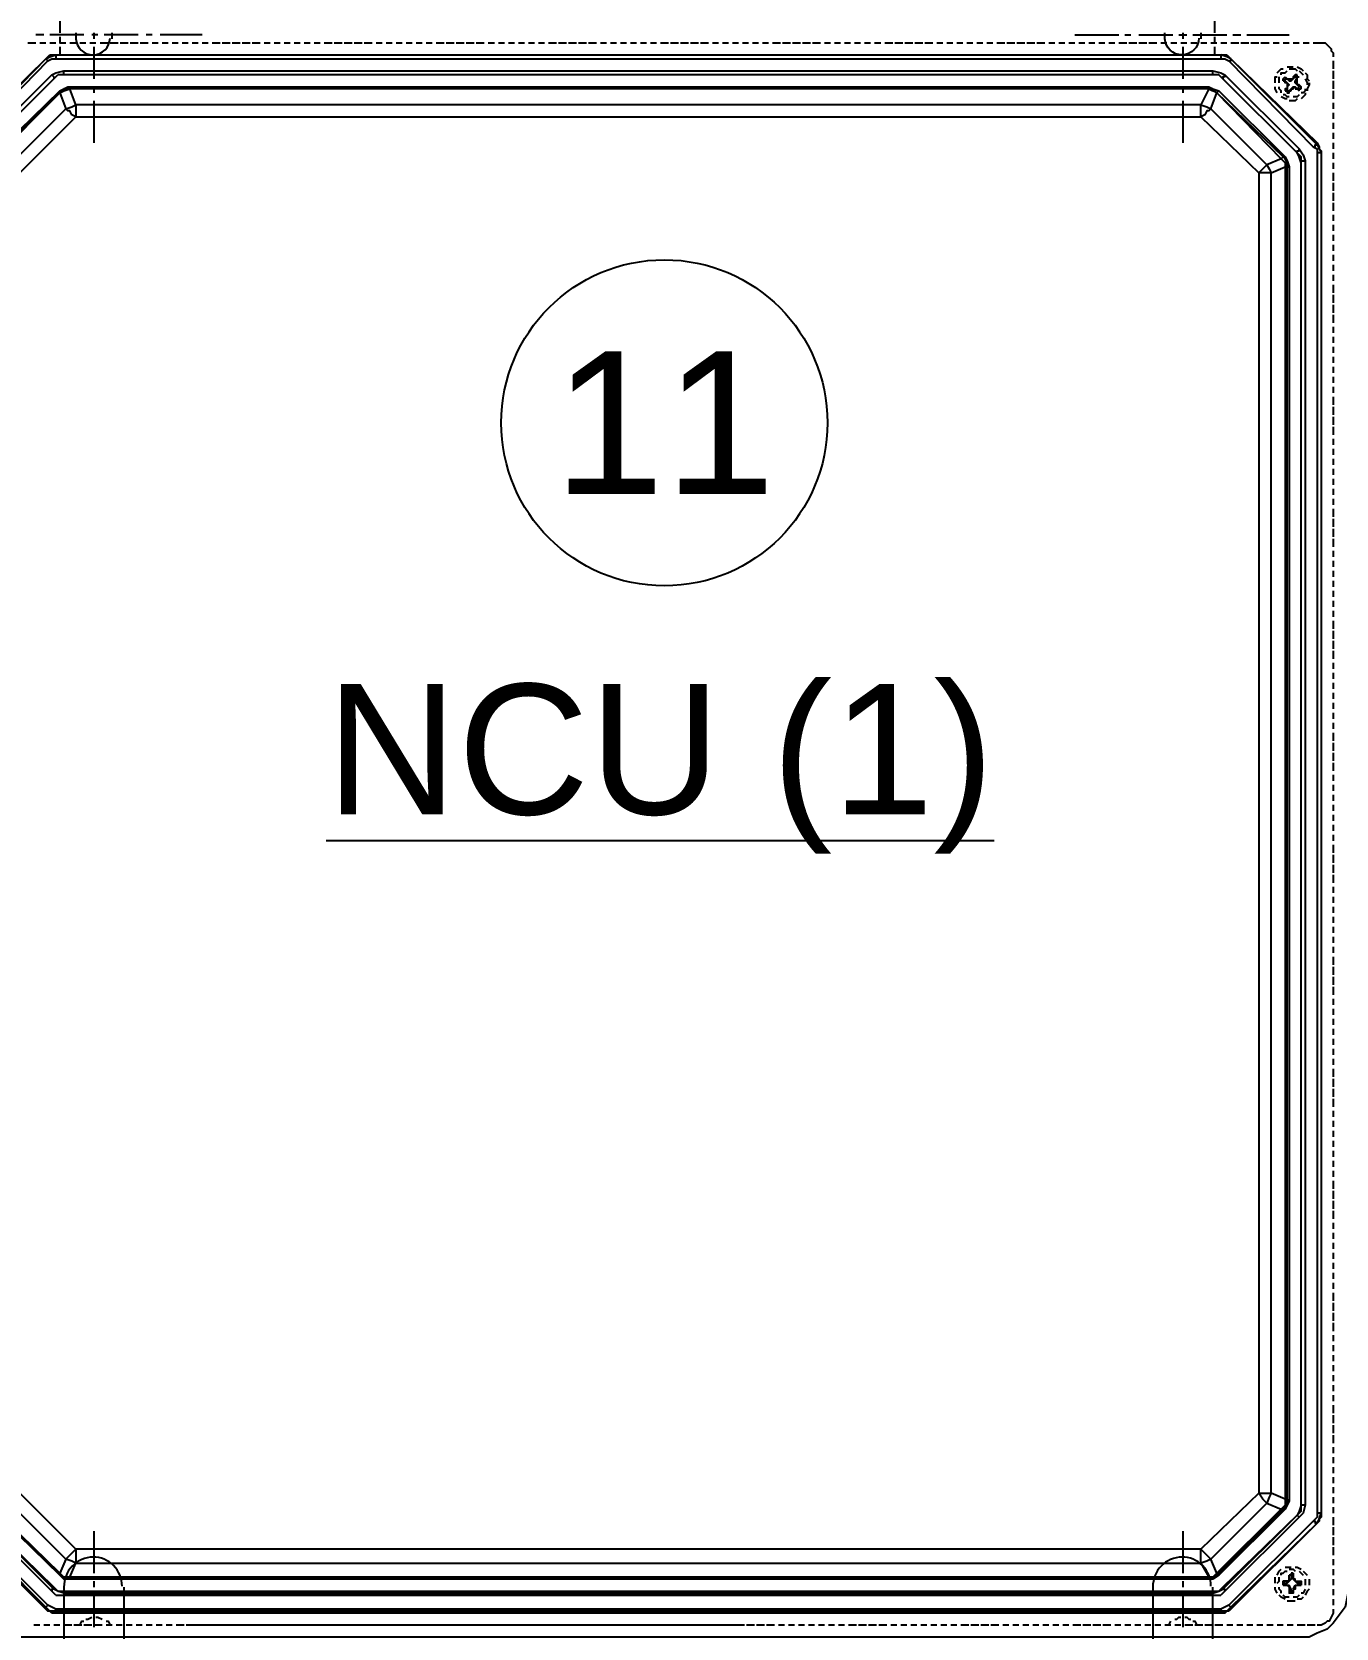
# Model space of a CAD drawing. Header units: feet. Extents: x -159 to 1687, y -48 to 1556.
# Drawn here: x 1317.74 to 1329.73, y 1058.25 to 1072.94 of the extents above; entities that cross this region are included whole.
import ezdxf
from ezdxf.enums import TextEntityAlignment as Align

# ---------------------------------------------------------------- set-up
doc = ezdxf.new("R2010")
doc.units = ezdxf.units.FT
doc.header["$MEASUREMENT"] = 0
for name, color, linetype in [('E-TEXT', 7, 'Continuous'), ('G-ANNO-TEXT', 1, 'Continuous'), ('PDF8_LP_OBJ-Hidden', 7, 'Continuous'), ('PDF8_LP_OBJ-Misc', 7, 'Continuous')]:
    doc.layers.add(name, color=color, linetype=linetype)
doc.styles.add('NEI-A', font='arial.ttf')

# ---------------------------------------------------------------- blocks, each defined once
blk = doc.blocks.new('CIRCTAG')
at = {"color": 0, "linetype": 'ByBlock', "lineweight": -2, "transparency": 16777216}
blk.add_circle((0, 0), 0.125, dxfattribs=at)
at = {"layer": 'E-TEXT', "color": 0, "transparency": 16777216, "style": 'NEI-A'}
blk.add_attdef('TAGNUMBER', text='', height=0.1, dxfattribs=at).set_placement((0, 0), align=Align.MIDDLE_CENTER)

msp = doc.modelspace()

# ---------------------------------------------------------------- linework, layer by layer
at = {"layer": 'PDF8_LP_OBJ-Hidden', "lineweight": 25}
for p, q in [((1329.33504, 1058.74134), (1329.29822, 1058.74134)), ((1329.31663, 1058.75975), (1329.31663, 1058.70452)), ((1329.33504, 1058.75975), (1329.33504, 1058.70452)), ((1329.29822, 1058.68611), (1329.24299, 1058.68611)), ((1329.29822, 1058.6493), (1329.29822, 1058.57566)), ((1324.29086, 1058.28111), (1319.15463, 1058.28111))]:
    msp.add_line(p, q, dxfattribs=at)
for points in [[(1318.28938, 1073.24797), (1318.19734, 1073.24797), (1318.14211, 1073.22956), (1318.10529, 1073.21115), (1318.06847, 1073.17433), (1318.03165, 1073.13751), (1318.01324, 1073.10069), (1317.99483, 1073.04547), (1317.99483, 1072.93501)], [(1328.61707, 1072.93501), (1328.61707, 1073.10069), (1328.58025, 1073.13751), (1328.56184, 1073.17433), (1328.52502, 1073.21115), (1328.4698, 1073.22956), (1328.43298, 1073.24797), (1328.34093, 1073.24797)], [(1317.70028, 1072.84296), (1317.77392, 1072.84296)], [(1317.81074, 1072.84296), (1317.86597, 1072.84296)], [(1317.90279, 1072.84296), (1317.95801, 1072.84296)], [(1317.99483, 1072.89819), (1317.99483, 1072.84296), (1318.05006, 1072.84296)], [(1318.08688, 1072.84296), (1318.14211, 1072.84296)], [(1318.17893, 1072.84296), (1318.23416, 1072.84296)], [(1318.27097, 1072.84296), (1318.3262, 1072.84296)], [(1318.36302, 1072.84296), (1318.43666, 1072.84296)], [(1318.45507, 1072.84296), (1318.52871, 1072.84296)], [(1318.54712, 1072.84296), (1318.62075, 1072.84296)], [(1318.63916, 1072.84296), (1318.7128, 1072.84296)], [(1318.73121, 1072.84296), (1318.80485, 1072.84296)], [(1318.84167, 1072.84296), (1318.8969, 1072.84296)], [(1318.93371, 1072.84296), (1318.98894, 1072.84296)], [(1319.02576, 1072.84296), (1319.08099, 1072.84296)], [(1319.11781, 1072.84296), (1319.17304, 1072.84296)], [(1319.20986, 1072.84296), (1319.26508, 1072.84296)], [(1319.3019, 1072.84296), (1319.35713, 1072.84296)], [(1319.39395, 1072.84296), (1319.46759, 1072.84296)], [(1319.486, 1072.84296), (1319.55963, 1072.84296)], [(1319.57804, 1072.84296), (1319.65168, 1072.84296)], [(1319.67009, 1072.84296), (1319.74373, 1072.84296)], [(1319.76214, 1072.84296), (1319.83578, 1072.84296)], [(1319.87259, 1072.84296), (1319.92782, 1072.84296)], [(1319.96464, 1072.84296), (1320.01987, 1072.84296)], [(1320.05669, 1072.84296), (1320.11192, 1072.84296)], [(1320.14874, 1072.84296), (1320.20396, 1072.84296)], [(1320.24078, 1072.84296), (1320.29601, 1072.84296)], [(1320.33283, 1072.84296), (1320.38806, 1072.84296)], [(1320.42488, 1072.84296), (1320.49852, 1072.84296)], [(1320.51692, 1072.84296), (1320.59056, 1072.84296)], [(1320.60897, 1072.84296), (1320.68261, 1072.84296)], [(1320.70102, 1072.84296), (1320.77466, 1072.84296)], [(1320.79307, 1072.84296), (1320.8667, 1072.84296)], [(1320.90352, 1072.84296), (1320.95875, 1072.84296)], [(1320.99557, 1072.84296), (1321.0508, 1072.84296)], [(1321.08762, 1072.84296), (1321.14285, 1072.84296)], [(1321.17966, 1072.84296), (1321.23489, 1072.84296)], [(1321.27171, 1072.84296), (1321.32694, 1072.84296)], [(1321.36376, 1072.84296), (1321.41899, 1072.84296)], [(1321.45581, 1072.84296), (1321.52944, 1072.84296)], [(1321.54785, 1072.84296), (1321.62149, 1072.84296)], [(1321.6399, 1072.84296), (1321.71354, 1072.84296)], [(1321.73195, 1072.84296), (1321.80558, 1072.84296)], [(1321.82399, 1072.84296), (1321.89763, 1072.84296)], [(1321.93445, 1072.84296), (1321.98968, 1072.84296)], [(1322.0265, 1072.84296), (1322.08173, 1072.84296)], [(1322.11854, 1072.84296), (1322.17377, 1072.84296)], [(1322.21059, 1072.84296), (1322.26582, 1072.84296)], [(1322.30264, 1072.84296), (1322.35787, 1072.84296)], [(1322.39469, 1072.84296), (1322.44991, 1072.84296)], [(1322.48673, 1072.84296), (1322.56037, 1072.84296)], [(1322.57878, 1072.84296), (1322.65242, 1072.84296)], [(1322.67083, 1072.84296), (1322.74447, 1072.84296)], [(1322.76287, 1072.84296), (1322.83651, 1072.84296)], [(1322.85492, 1072.84296), (1322.92856, 1072.84296)], [(1322.96538, 1072.84296), (1323.02061, 1072.84296)], [(1323.05743, 1072.84296), (1323.11265, 1072.84296)], [(1323.14947, 1072.84296), (1323.2047, 1072.84296)], [(1323.24152, 1072.84296), (1323.29675, 1072.84296)], [(1323.33357, 1072.84296), (1323.3888, 1072.84296)], [(1323.42561, 1072.84296), (1323.48084, 1072.84296)], [(1323.51766, 1072.84296), (1323.5913, 1072.84296)], [(1323.60971, 1072.84296), (1323.68335, 1072.84296)], [(1323.70176, 1072.84296), (1323.77539, 1072.84296)], [(1323.7938, 1072.84296), (1323.86744, 1072.84296)], [(1323.88585, 1072.84296), (1323.95949, 1072.84296)], [(1323.99631, 1072.84296), (1324.05153, 1072.84296)], [(1324.08835, 1072.84296), (1324.14358, 1072.84296)], [(1324.1804, 1072.84296), (1324.23563, 1072.84296)], [(1324.27245, 1072.84296), (1324.32768, 1072.84296)], [(1324.36449, 1072.84296), (1324.41972, 1072.84296)], [(1324.45654, 1072.84296), (1324.51177, 1072.84296)], [(1324.54859, 1072.84296), (1324.62223, 1072.84296)], [(1324.64064, 1072.84296), (1324.71427, 1072.84296)], [(1324.73268, 1072.84296), (1324.80632, 1072.84296)], [(1324.82473, 1072.84296), (1324.89837, 1072.84296)], [(1324.91678, 1072.84296), (1324.99042, 1072.84296)], [(1325.02723, 1072.84296), (1325.08246, 1072.84296)], [(1325.11928, 1072.84296), (1325.17451, 1072.84296)], [(1325.21133, 1072.84296), (1325.26656, 1072.84296)], [(1325.30338, 1072.84296), (1325.3586, 1072.84296)], [(1325.39542, 1072.84296), (1325.45065, 1072.84296)], [(1325.48747, 1072.84296), (1325.5427, 1072.84296)], [(1325.57952, 1072.84296), (1325.65315, 1072.84296)], [(1325.67156, 1072.84296), (1325.7452, 1072.84296)], [(1325.76361, 1072.84296), (1325.83725, 1072.84296)], [(1325.85566, 1072.84296), (1325.9293, 1072.84296)], [(1325.94771, 1072.84296), (1326.02134, 1072.84296)], [(1326.05816, 1072.84296), (1326.11339, 1072.84296)], [(1326.15021, 1072.84296), (1326.20544, 1072.84296)], [(1326.24226, 1072.84296), (1326.29748, 1072.84296)], [(1326.3343, 1072.84296), (1326.38953, 1072.84296)], [(1326.42635, 1072.84296), (1326.48158, 1072.84296)], [(1326.5184, 1072.84296), (1326.57363, 1072.84296)], [(1326.61044, 1072.84296), (1326.68408, 1072.84296)], [(1326.70249, 1072.84296), (1326.77613, 1072.84296)], [(1326.79454, 1072.84296), (1326.86818, 1072.84296)], [(1326.88659, 1072.84296), (1326.96022, 1072.84296)], [(1326.97863, 1072.84296), (1327.05227, 1072.84296)], [(1327.08909, 1072.84296), (1327.14432, 1072.84296)], [(1327.18114, 1072.84296), (1327.23636, 1072.84296)], [(1327.27318, 1072.84296), (1327.32841, 1072.84296)], [(1327.36523, 1072.84296), (1327.42046, 1072.84296)], [(1327.45728, 1072.84296), (1327.51251, 1072.84296)], [(1327.54933, 1072.84296), (1327.60455, 1072.84296)], [(1327.64137, 1072.84296), (1327.6966, 1072.84296)], [(1327.73342, 1072.84296), (1327.80706, 1072.84296)], [(1327.82547, 1072.84296), (1327.8991, 1072.84296)], [(1327.91751, 1072.84296), (1327.99115, 1072.84296)], [(1328.00956, 1072.84296), (1328.0832, 1072.84296)], [(1328.12002, 1072.84296), (1328.17525, 1072.84296)], [(1328.21206, 1072.84296), (1328.26729, 1072.84296)], [(1328.30411, 1072.84296), (1328.35934, 1072.84296)], [(1328.39616, 1072.84296), (1328.45139, 1072.84296)], [(1328.48821, 1072.84296), (1328.54343, 1072.84296)], [(1328.58025, 1072.84296), (1328.63548, 1072.84296)], [(1328.61707, 1072.84296), (1328.61707, 1072.89819)], [(1328.6723, 1072.84296), (1328.72753, 1072.84296)], [(1328.76435, 1072.84296), (1328.83798, 1072.84296)], [(1328.85639, 1072.84296), (1328.93003, 1072.84296)], [(1328.94844, 1072.84296), (1329.02208, 1072.84296)], [(1329.04049, 1072.84296), (1329.11413, 1072.84296)], [(1329.15095, 1072.84296), (1329.20617, 1072.84296)], [(1329.24299, 1072.84296), (1329.29822, 1072.84296)], [(1329.33504, 1072.84296), (1329.39027, 1072.84296)], [(1329.42709, 1072.84296), (1329.48231, 1072.84296)], [(1329.51913, 1072.84296), (1329.62959, 1072.84296), (1329.648, 1072.82455), (1329.68482, 1072.78773), (1329.68482, 1072.76933), (1329.70323, 1072.75092), (1329.70323, 1072.7141)], [(1317.99483, 1072.80614), (1317.99483, 1072.73251)], [(1328.61707, 1072.73251), (1328.61707, 1072.80614)], [(1329.18776, 1072.56682), (1329.20617, 1072.58523), (1329.22458, 1072.60364), (1329.24299, 1072.60364)], [(1329.22458, 1072.54841), (1329.22458, 1072.56682), (1329.2614, 1072.56682), (1329.27981, 1072.58523)], [(1329.27981, 1072.62205), (1329.33504, 1072.62205)], [(1329.29822, 1072.60364), (1329.35345, 1072.60364), (1329.37186, 1072.58523)], [(1329.35345, 1072.54841), (1329.33504, 1072.53), (1329.33504, 1072.51159), (1329.31663, 1072.49318), (1329.31663, 1072.51159)], [(1329.37186, 1072.54841), (1329.35345, 1072.54841), (1329.35345, 1072.53), (1329.33504, 1072.51159)], [(1329.37186, 1072.62205), (1329.40868, 1072.60364), (1329.42709, 1072.58523)], [(1329.40868, 1072.41955), (1329.40868, 1072.43796), (1329.39027, 1072.43796), (1329.37186, 1072.45636), (1329.37186, 1072.54841)], [(1329.39027, 1072.58523), (1329.40868, 1072.56682), (1329.42709, 1072.54841)], [(1329.4455, 1072.56682), (1329.46391, 1072.54841), (1329.46391, 1072.51159), (1329.48231, 1072.49318)], [(1329.70323, 1072.67728), (1329.70323, 1072.60364)], [(1329.70323, 1072.58523), (1329.70323, 1072.51159)], [(1329.16935, 1072.47477), (1329.16935, 1072.53), (1329.18776, 1072.53)], [(1329.18776, 1072.38273), (1329.16935, 1072.41955), (1329.16935, 1072.43796)], [(1329.20617, 1072.47477), (1329.20617, 1072.53)], [(1329.22458, 1072.38273), (1329.22458, 1072.40114), (1329.20617, 1072.41955), (1329.20617, 1072.43796)], [(1329.24299, 1072.49318), (1329.24299, 1072.51159), (1329.2614, 1072.53)], [(1329.24299, 1072.49318), (1329.2614, 1072.49318), (1329.27981, 1072.47477)], [(1329.2614, 1072.53), (1329.27981, 1072.51159)], [(1329.2614, 1072.51159), (1329.33504, 1072.51159)], [(1329.29822, 1072.45636), (1329.27981, 1072.47477), (1329.2614, 1072.47477), (1329.2614, 1072.51159)], [(1329.27981, 1072.41955), (1329.2614, 1072.41955), (1329.2614, 1072.40114)], [(1329.2614, 1072.40114), (1329.31663, 1072.40114)], [(1329.27981, 1072.51159), (1329.29822, 1072.49318)], [(1329.27981, 1072.47477), (1329.27981, 1072.38273), (1329.29822, 1072.38273), (1329.29822, 1072.40114), (1329.31663, 1072.41955), (1329.33504, 1072.41955), (1329.33504, 1072.43796)], [(1329.27981, 1072.45636), (1329.29822, 1072.45636), (1329.27981, 1072.43796)], [(1329.29822, 1072.51159), (1329.29822, 1072.49318), (1329.31663, 1072.49318)], [(1329.31663, 1072.40114), (1329.31663, 1072.41955), (1329.33504, 1072.43796), (1329.35345, 1072.43796), (1329.35345, 1072.41955)], [(1329.37186, 1072.53), (1329.35345, 1072.49318)], [(1329.35345, 1072.53), (1329.39027, 1072.53)], [(1329.35345, 1072.47477), (1329.35345, 1072.49318), (1329.37186, 1072.49318)], [(1329.40868, 1072.43796), (1329.39027, 1072.45636), (1329.37186, 1072.45636), (1329.35345, 1072.47477), (1329.37186, 1072.47477)], [(1329.37186, 1072.41955), (1329.35345, 1072.43796)], [(1329.35345, 1072.41955), (1329.40868, 1072.41955)], [(1329.39027, 1072.43796), (1329.37186, 1072.41955)], [(1329.37186, 1072.41955), (1329.39027, 1072.40114)], [(1329.39027, 1072.40114), (1329.39027, 1072.41955)], [(1329.4455, 1072.41955), (1329.4455, 1072.40114), (1329.42709, 1072.38273), (1329.40868, 1072.38273)], [(1329.4455, 1072.51159), (1329.46391, 1072.47477), (1329.46391, 1072.45636)], [(1329.48231, 1072.47477), (1329.48231, 1072.45636), (1329.46391, 1072.41955), (1329.46391, 1072.40114)], [(1329.70323, 1072.49318), (1329.70323, 1072.41955)], [(1329.70323, 1072.40114), (1329.70323, 1072.3275)], [(1329.27981, 1072.3275), (1329.2614, 1072.3275), (1329.22458, 1072.34591)], [(1329.29822, 1072.34591), (1329.27981, 1072.34591), (1329.2614, 1072.36432), (1329.24299, 1072.36432)], [(1329.37186, 1072.3275), (1329.35345, 1072.30909), (1329.29822, 1072.30909)], [(1329.39027, 1072.36432), (1329.37186, 1072.34591), (1329.33504, 1072.34591)], [(1329.4455, 1072.38273), (1329.4455, 1072.36432), (1329.42709, 1072.34591), (1329.40868, 1072.3275)], [(1329.70323, 1072.29068), (1329.70323, 1072.23545)], [(1329.70323, 1072.19863), (1329.70323, 1072.1434)], [(1329.70323, 1072.10659), (1329.70323, 1072.05136)], [(1329.70323, 1072.01454), (1329.70323, 1071.95931)], [(1329.70323, 1071.92249), (1329.70323, 1071.86726)], [(1329.70323, 1071.83044), (1329.70323, 1071.77522)], [(1329.70323, 1071.7384), (1329.70323, 1071.68317)], [(1329.70323, 1071.64635), (1329.70323, 1071.57271)], [(1329.70323, 1071.5543), (1329.70323, 1071.48067)], [(1329.70323, 1071.46226), (1329.70323, 1071.38862)], [(1329.70323, 1071.37021), (1329.70323, 1071.29657)], [(1329.70323, 1071.25975), (1329.70323, 1071.20452)], [(1329.70323, 1071.16771), (1329.70323, 1071.11248)], [(1329.70323, 1071.07566), (1329.70323, 1071.02043)], [(1329.70323, 1070.98361), (1329.70323, 1070.92838)], [(1329.70323, 1070.89156), (1329.70323, 1070.83634)], [(1329.70323, 1070.79952), (1329.70323, 1070.74429)], [(1329.70323, 1070.70747), (1329.70323, 1070.65224)], [(1329.70323, 1070.61542), (1329.70323, 1070.54178)], [(1329.70323, 1070.52338), (1329.70323, 1070.44974)], [(1329.70323, 1070.43133), (1329.70323, 1070.35769)], [(1329.70323, 1070.33928), (1329.70323, 1070.26564)], [(1329.70323, 1070.22882), (1329.70323, 1070.1736)], [(1329.70323, 1070.13678), (1329.70323, 1070.08155)], [(1329.70323, 1070.04473), (1329.70323, 1069.9895)], [(1329.70323, 1069.95268), (1329.70323, 1069.89745)], [(1329.70323, 1069.86064), (1329.70323, 1069.80541)], [(1329.70323, 1069.76859), (1329.70323, 1069.71336)], [(1329.70323, 1069.67654), (1329.70323, 1069.62131)], [(1329.70323, 1069.58449), (1329.70323, 1069.51086)], [(1329.70323, 1069.49245), (1329.70323, 1069.41881)], [(1329.70323, 1069.4004), (1329.70323, 1069.32676)], [(1329.70323, 1069.30835), (1329.70323, 1069.23472)], [(1329.70323, 1069.1979), (1329.70323, 1069.14267)], [(1329.70323, 1069.10585), (1329.70323, 1069.05062)], [(1329.70323, 1069.0138), (1329.70323, 1068.95857)], [(1329.70323, 1068.92176), (1329.70323, 1068.86653)], [(1329.70323, 1068.82971), (1329.70323, 1068.77448)], [(1329.70323, 1068.73766), (1329.70323, 1068.68243)], [(1329.70323, 1068.64561), (1329.70323, 1068.59039)], [(1329.70323, 1068.55357), (1329.70323, 1068.47993)], [(1329.70323, 1068.46152), (1329.70323, 1068.38788)], [(1329.70323, 1068.36947), (1329.70323, 1068.29583)], [(1329.70323, 1068.27743), (1329.70323, 1068.20379)], [(1329.70323, 1068.16697), (1329.70323, 1068.11174)], [(1329.70323, 1068.07492), (1329.70323, 1068.01969)], [(1329.70323, 1067.98287), (1329.70323, 1067.92765)], [(1329.70323, 1067.89083), (1329.70323, 1067.8356)], [(1329.70323, 1067.79878), (1329.70323, 1067.74355)], [(1329.70323, 1067.70673), (1329.70323, 1067.65151)], [(1329.70323, 1067.61469), (1329.70323, 1067.55946)], [(1329.70323, 1067.52264), (1329.70323, 1067.449)], [(1329.70323, 1067.43059), (1329.70323, 1067.35695)], [(1329.70323, 1067.33854), (1329.70323, 1067.26491)], [(1329.70323, 1067.2465), (1329.70323, 1067.17286)], [(1329.70323, 1067.13604), (1329.70323, 1067.08081)], [(1329.70323, 1067.04399), (1329.70323, 1066.98877)], [(1329.70323, 1066.95195), (1329.70323, 1066.89672)], [(1329.70323, 1066.8599), (1329.70323, 1066.80467)], [(1329.70323, 1066.76785), (1329.70323, 1066.71262)], [(1329.70323, 1066.67581), (1329.70323, 1066.62058)], [(1329.70323, 1066.58376), (1329.70323, 1066.52853)], [(1329.70323, 1066.49171), (1329.70323, 1066.41807)], [(1329.70323, 1066.39966), (1329.70323, 1066.32603)], [(1329.70323, 1066.30762), (1329.70323, 1066.23398)], [(1329.70323, 1066.21557), (1329.70323, 1066.14193)], [(1329.70323, 1066.10511), (1329.70323, 1066.04989)], [(1329.70323, 1066.01307), (1329.70323, 1065.95784)], [(1329.70323, 1065.92102), (1329.70323, 1065.86579)], [(1329.70323, 1065.82897), (1329.70323, 1065.77374)], [(1329.70323, 1065.73692), (1329.70323, 1065.6817)], [(1329.70323, 1065.64488), (1329.70323, 1065.58965)], [(1329.70323, 1065.55283), (1329.70323, 1065.4976)], [(1329.70323, 1065.46078), (1329.70323, 1065.38715)], [(1329.70323, 1065.36874), (1329.70323, 1065.2951)], [(1329.70323, 1065.27669), (1329.70323, 1065.20305)], [(1329.70323, 1065.18464), (1329.70323, 1065.111)], [(1329.70323, 1065.07419), (1329.70323, 1065.01896)], [(1329.70323, 1064.98214), (1329.70323, 1064.92691)], [(1329.70323, 1064.89009), (1329.70323, 1064.83486)], [(1329.70323, 1064.79804), (1329.70323, 1064.74282)], [(1329.70323, 1064.706), (1329.70323, 1064.65077)], [(1329.70323, 1064.61395), (1329.70323, 1064.55872)], [(1329.70323, 1064.5219), (1329.70323, 1064.46667)], [(1329.70323, 1064.42986), (1329.70323, 1064.35622)], [(1329.70323, 1064.33781), (1329.70323, 1064.26417)], [(1329.70323, 1064.24576), (1329.70323, 1064.17212)], [(1329.70323, 1064.15371), (1329.70323, 1064.08008)], [(1329.70323, 1064.04326), (1329.70323, 1063.98803)], [(1329.70323, 1063.95121), (1329.70323, 1063.89598)], [(1329.70323, 1063.85916), (1329.70323, 1063.80394)], [(1329.70323, 1063.76712), (1329.70323, 1063.71189)], [(1329.70323, 1063.67507), (1329.70323, 1063.61984)], [(1329.70323, 1063.58302), (1329.70323, 1063.52779)], [(1329.70323, 1063.49097), (1329.70323, 1063.43575)], [(1329.70323, 1063.39893), (1329.70323, 1063.32529)], [(1329.70323, 1063.30688), (1329.70323, 1063.23324)], [(1329.70323, 1063.21483), (1329.70323, 1063.1412)], [(1329.70323, 1063.12279), (1329.70323, 1063.04915)], [(1329.70323, 1063.01233), (1329.70323, 1062.9571)], [(1329.70323, 1062.92028), (1329.70323, 1062.86505)], [(1329.70323, 1062.82824), (1329.70323, 1062.77301)], [(1329.70323, 1062.73619), (1329.70323, 1062.68096)], [(1329.70323, 1062.64414), (1329.70323, 1062.58891)], [(1329.70323, 1062.55209), (1329.70323, 1062.49687)], [(1329.70323, 1062.46005), (1329.70323, 1062.40482)], [(1329.70323, 1062.368), (1329.70323, 1062.29436)], [(1329.70323, 1062.27595), (1329.70323, 1062.20232)], [(1329.70323, 1062.18391), (1329.70323, 1062.11027)], [(1329.70323, 1062.09186), (1329.70323, 1062.01822)], [(1329.70323, 1061.9814), (1329.70323, 1061.92617)], [(1329.70323, 1061.88935), (1329.70323, 1061.83413)], [(1329.70323, 1061.79731), (1329.70323, 1061.74208)], [(1329.70323, 1061.70526), (1329.70323, 1061.65003)], [(1329.70323, 1061.61321), (1329.70323, 1061.55799)], [(1329.70323, 1061.52117), (1329.70323, 1061.46594)], [(1329.70323, 1061.42912), (1329.70323, 1061.37389)], [(1329.70323, 1061.33707), (1329.70323, 1061.26343)], [(1329.70323, 1061.24503), (1329.70323, 1061.17139)], [(1329.70323, 1061.15298), (1329.70323, 1061.07934)], [(1329.70323, 1061.06093), (1329.70323, 1060.98729)], [(1329.70323, 1060.95047), (1329.70323, 1060.89525)], [(1329.70323, 1060.85843), (1329.70323, 1060.8032)], [(1329.70323, 1060.76638), (1329.70323, 1060.71115)], [(1329.70323, 1060.67433), (1329.70323, 1060.6191)], [(1329.70323, 1060.58229), (1329.70323, 1060.52706)], [(1329.70323, 1060.49024), (1329.70323, 1060.43501)], [(1329.70323, 1060.39819), (1329.70323, 1060.34296)], [(1329.70323, 1060.30614), (1329.70323, 1060.23251)], [(1329.70323, 1060.2141), (1329.70323, 1060.14046)], [(1329.70323, 1060.12205), (1329.70323, 1060.04841)], [(1329.70323, 1060.03), (1329.70323, 1059.95637)], [(1329.70323, 1059.91955), (1329.70323, 1059.86432)], [(1329.70323, 1059.8275), (1329.70323, 1059.77227)], [(1329.70323, 1059.73545), (1329.70323, 1059.68022)], [(1329.70323, 1059.64341), (1329.70323, 1059.58818)], [(1329.70323, 1059.55136), (1329.70323, 1059.49613)], [(1329.70323, 1059.45931), (1329.70323, 1059.40408)], [(1329.70323, 1059.36726), (1329.70323, 1059.31204)], [(1329.70323, 1059.27522), (1329.70323, 1059.20158)], [(1329.70323, 1059.18317), (1329.70323, 1059.10953)], [(1329.70323, 1059.09112), (1329.70323, 1059.01748)], [(1329.70323, 1058.99908), (1329.70323, 1058.92544)], [(1329.70323, 1058.88862), (1329.70323, 1058.83339)], [(1329.18776, 1058.74134), (1329.20617, 1058.77816), (1329.22458, 1058.79657)], [(1329.22458, 1058.74134), (1329.22458, 1058.75975), (1329.24299, 1058.75975), (1329.2614, 1058.77816), (1329.27981, 1058.77816)], [(1329.2614, 1058.81498), (1329.31663, 1058.81498)], [(1329.29822, 1058.79657), (1329.33504, 1058.79657), (1329.35345, 1058.77816)], [(1329.29822, 1058.70452), (1329.31663, 1058.70452), (1329.29822, 1058.68611), (1329.29822, 1058.74134)], [(1329.33504, 1058.75975), (1329.31663, 1058.75975)], [(1329.35345, 1058.81498), (1329.37186, 1058.81498), (1329.40868, 1058.79657)], [(1329.39027, 1058.77816), (1329.40868, 1058.75975), (1329.42709, 1058.74134)], [(1329.42709, 1058.77816), (1329.4455, 1058.75975), (1329.46391, 1058.74134)], [(1329.70323, 1058.79657), (1329.70323, 1058.74134)], [(1329.16935, 1058.66771), (1329.16935, 1058.72293)], [(1329.18776, 1058.57566), (1329.16935, 1058.61248), (1329.16935, 1058.63089)], [(1329.18776, 1058.66771), (1329.20617, 1058.68611), (1329.20617, 1058.72293)], [(1329.22458, 1058.57566), (1329.22458, 1058.59407), (1329.20617, 1058.61248), (1329.20617, 1058.63089)], [(1329.24299, 1058.6493), (1329.24299, 1058.68611), (1329.2614, 1058.66771)], [(1329.24299, 1058.6493), (1329.29822, 1058.6493)], [(1329.2614, 1058.6493), (1329.2614, 1058.66771), (1329.27981, 1058.66771)], [(1329.29822, 1058.68611), (1329.27981, 1058.66771), (1329.27981, 1058.68611)], [(1329.29822, 1058.63089), (1329.27981, 1058.6493)], [(1329.29822, 1058.61248), (1329.31663, 1058.61248), (1329.29822, 1058.6493)], [(1329.35345, 1058.6493), (1329.35345, 1058.61248), (1329.33504, 1058.61248), (1329.33504, 1058.57566), (1329.29822, 1058.57566), (1329.31663, 1058.59407)], [(1329.33504, 1058.59407), (1329.31663, 1058.59407), (1329.31663, 1058.61248)], [(1329.37186, 1058.68611), (1329.37186, 1058.66771), (1329.35345, 1058.68611), (1329.35345, 1058.70452), (1329.33504, 1058.70452), (1329.35345, 1058.68611), (1329.40868, 1058.68611)], [(1329.33504, 1058.61248), (1329.35345, 1058.6493)], [(1329.35345, 1058.6493), (1329.40868, 1058.6493)], [(1329.37186, 1058.66771), (1329.39027, 1058.66771), (1329.40868, 1058.68611), (1329.40868, 1058.6493)], [(1329.39027, 1058.66771), (1329.39027, 1058.6493)], [(1329.4455, 1058.61248), (1329.42709, 1058.57566), (1329.40868, 1058.57566)], [(1329.4455, 1058.70452), (1329.4455, 1058.6493)], [(1329.48231, 1058.61248), (1329.46391, 1058.59407), (1329.4455, 1058.55725)], [(1329.48231, 1058.70452), (1329.48231, 1058.6493)], [(1329.70323, 1058.70452), (1329.70323, 1058.6493)], [(1329.70323, 1058.61248), (1329.70323, 1058.55725)], [(1329.2614, 1058.52043), (1329.22458, 1058.53884), (1329.20617, 1058.55725)], [(1329.29822, 1058.53884), (1329.2614, 1058.53884), (1329.24299, 1058.55725)], [(1329.35345, 1058.50202), (1329.27981, 1058.50202)], [(1329.39027, 1058.55725), (1329.37186, 1058.53884), (1329.33504, 1058.53884)], [(1329.42709, 1058.53884), (1329.40868, 1058.52043), (1329.37186, 1058.52043)], [(1329.70323, 1058.52043), (1329.70323, 1058.4652)], [(1318.17893, 1058.28111), (1318.19734, 1058.31793), (1318.21575, 1058.31793)], [(1318.23416, 1058.33634), (1318.25257, 1058.33634), (1318.28938, 1058.35475)], [(1318.3262, 1058.35475), (1318.34461, 1058.35475), (1318.38143, 1058.33634)], [(1318.41825, 1058.31793), (1318.43666, 1058.31793), (1318.45507, 1058.28111)], [(1328.19366, 1058.28111), (1328.21206, 1058.31793)], [(1328.24888, 1058.33634), (1328.26729, 1058.33634), (1328.2857, 1058.35475), (1328.30411, 1058.35475)], [(1328.34093, 1058.35475), (1328.35934, 1058.35475), (1328.37775, 1058.33634), (1328.39616, 1058.33634)], [(1328.41457, 1058.31793), (1328.43298, 1058.31793), (1328.45139, 1058.28111)], [(1329.70323, 1058.42838), (1329.70323, 1058.39156), (1329.66641, 1058.31793), (1329.648, 1058.31793), (1329.62959, 1058.29952), (1329.59277, 1058.28111), (1329.55595, 1058.28111)], [(1317.81074, 1058.28111), (1317.75551, 1058.28111)], [(1317.90279, 1058.28111), (1317.84756, 1058.28111)], [(1317.99483, 1058.28111), (1317.93961, 1058.28111)], [(1318.10529, 1058.28111), (1318.03165, 1058.28111)], [(1318.19734, 1058.28111), (1318.1237, 1058.28111)], [(1318.28938, 1058.28111), (1318.21575, 1058.28111)], [(1318.38143, 1058.28111), (1318.30779, 1058.28111)], [(1318.47348, 1058.28111), (1318.41825, 1058.28111)], [(1318.56553, 1058.28111), (1318.5103, 1058.28111)], [(1318.65757, 1058.28111), (1318.60234, 1058.28111)], [(1318.74962, 1058.28111), (1318.69439, 1058.28111)], [(1318.84167, 1058.28111), (1318.78644, 1058.28111)], [(1318.93371, 1058.28111), (1318.87849, 1058.28111)], [(1319.02576, 1058.28111), (1318.97053, 1058.28111)], [(1319.13622, 1058.28111), (1319.06258, 1058.28111)], [(1324.3829, 1058.28111), (1324.30927, 1058.28111)], [(1324.47495, 1058.28111), (1324.40131, 1058.28111)], [(1324.567, 1058.28111), (1324.49336, 1058.28111)], [(1324.65905, 1058.28111), (1324.60382, 1058.28111)], [(1324.75109, 1058.28111), (1324.69586, 1058.28111)], [(1324.84314, 1058.28111), (1324.78791, 1058.28111)], [(1324.93519, 1058.28111), (1324.87996, 1058.28111)], [(1325.02723, 1058.28111), (1324.97201, 1058.28111)], [(1325.11928, 1058.28111), (1325.06405, 1058.28111)], [(1325.21133, 1058.28111), (1325.1561, 1058.28111)], [(1325.32178, 1058.28111), (1325.24815, 1058.28111)], [(1325.41383, 1058.28111), (1325.34019, 1058.28111)], [(1325.50588, 1058.28111), (1325.43224, 1058.28111)], [(1325.59793, 1058.28111), (1325.52429, 1058.28111)], [(1325.68997, 1058.28111), (1325.63474, 1058.28111)], [(1325.78202, 1058.28111), (1325.72679, 1058.28111)], [(1325.87407, 1058.28111), (1325.81884, 1058.28111)], [(1325.96611, 1058.28111), (1325.91089, 1058.28111)], [(1326.05816, 1058.28111), (1326.00293, 1058.28111)], [(1326.15021, 1058.28111), (1326.09498, 1058.28111)], [(1326.24226, 1058.28111), (1326.18703, 1058.28111)], [(1326.35271, 1058.28111), (1326.27907, 1058.28111)], [(1326.44476, 1058.28111), (1326.37112, 1058.28111)], [(1326.53681, 1058.28111), (1326.46317, 1058.28111)], [(1326.62885, 1058.28111), (1326.55522, 1058.28111)], [(1326.7209, 1058.28111), (1326.66567, 1058.28111)], [(1326.81295, 1058.28111), (1326.75772, 1058.28111)], [(1326.905, 1058.28111), (1326.84977, 1058.28111)], [(1326.99704, 1058.28111), (1326.94181, 1058.28111)], [(1327.08909, 1058.28111), (1327.03386, 1058.28111)], [(1327.18114, 1058.28111), (1327.12591, 1058.28111)], [(1327.27318, 1058.28111), (1327.21796, 1058.28111)], [(1327.38364, 1058.28111), (1327.31, 1058.28111)], [(1327.47569, 1058.28111), (1327.40205, 1058.28111)], [(1327.56773, 1058.28111), (1327.4941, 1058.28111)], [(1327.65978, 1058.28111), (1327.58614, 1058.28111)], [(1327.75183, 1058.28111), (1327.6966, 1058.28111)], [(1327.84388, 1058.28111), (1327.78865, 1058.28111)], [(1327.93592, 1058.28111), (1327.88069, 1058.28111)], [(1328.02797, 1058.28111), (1327.97274, 1058.28111)], [(1328.12002, 1058.28111), (1328.06479, 1058.28111)], [(1328.21206, 1058.28111), (1328.15684, 1058.28111)], [(1328.30411, 1058.28111), (1328.24888, 1058.28111)], [(1328.41457, 1058.28111), (1328.34093, 1058.28111)], [(1328.50662, 1058.28111), (1328.43298, 1058.28111)], [(1328.59866, 1058.28111), (1328.52502, 1058.28111)], [(1328.69071, 1058.28111), (1328.61707, 1058.28111)], [(1328.78276, 1058.28111), (1328.72753, 1058.28111)], [(1328.8748, 1058.28111), (1328.81958, 1058.28111)], [(1328.96685, 1058.28111), (1328.91162, 1058.28111)], [(1329.0589, 1058.28111), (1329.00367, 1058.28111)], [(1329.15095, 1058.28111), (1329.09572, 1058.28111)], [(1329.24299, 1058.28111), (1329.18776, 1058.28111)], [(1329.33504, 1058.28111), (1329.27981, 1058.28111)], [(1329.4455, 1058.28111), (1329.37186, 1058.28111)], [(1329.53754, 1058.28111), (1329.46391, 1058.28111)]]:
    msp.add_lwpolyline(points, dxfattribs=at)
at = {"layer": 'PDF8_LP_OBJ-Misc', "lineweight": 25}
for p, q in [((1317.90279, 1072.73251), (1328.72753, 1072.73251)), ((1328.65389, 1072.54841), (1317.97642, 1072.54841)), ((1329.22458, 1059.34885), (1329.2614, 1059.34885)), ((1317.9212, 1058.39156), (1317.03754, 1059.27522))]:
    msp.add_line(p, q, dxfattribs=at)
for points in [[(1329.8505, 1073.41366), (1329.8505, 1058.63089), (1329.81368, 1058.44679), (1329.70323, 1058.29952), (1329.648, 1058.24429), (1329.55595, 1058.20747), (1329.48231, 1058.17065), (1317.148, 1058.17065), (1317.07436, 1058.20747), (1316.98232, 1058.24429), (1316.92709, 1058.29952), (1316.87186, 1058.37315), (1316.81663, 1058.44679), (1316.81663, 1058.48361)], [(1317.84756, 1072.9166), (1317.77392, 1072.9166)], [(1318.21575, 1072.9166), (1317.90279, 1072.9166)], [(1318.34461, 1072.9166), (1318.28938, 1072.9166)], [(1318.30779, 1072.93501), (1318.30779, 1072.87978)], [(1318.7128, 1072.9166), (1318.39984, 1072.9166)], [(1318.47348, 1072.87978), (1318.47348, 1072.93501)], [(1318.84167, 1072.9166), (1318.78644, 1072.9166)], [(1319.3019, 1072.9166), (1318.9153, 1072.9166)], [(1327.32841, 1072.9166), (1327.73342, 1072.9166)], [(1327.78865, 1072.9166), (1327.84388, 1072.9166)], [(1327.91751, 1072.9166), (1328.23047, 1072.9166)], [(1328.2857, 1072.9166), (1328.35934, 1072.9166)], [(1328.32252, 1072.93501), (1328.32252, 1072.87978)], [(1328.41457, 1072.9166), (1328.72753, 1072.9166)], [(1328.48821, 1072.93501), (1328.48821, 1072.87978)], [(1328.78276, 1072.9166), (1328.85639, 1072.9166)], [(1328.91162, 1072.9166), (1329.29822, 1072.9166)], [(1317.07436, 1071.83044), (1317.09277, 1071.86726), (1317.11118, 1071.88567), (1317.88438, 1072.67728), (1317.9212, 1072.69569), (1328.70912, 1072.69569), (1328.74594, 1072.67728), (1328.76435, 1072.67728), (1328.76435, 1072.69569), (1328.72753, 1072.7141), (1328.6723, 1072.73251)], [(1317.11118, 1071.88567), (1317.07436, 1071.92249), (1317.86597, 1072.69569), (1317.09277, 1071.90408)], [(1317.88438, 1072.67728), (1317.86597, 1072.69569), (1317.90279, 1072.7141), (1317.95801, 1072.73251), (1317.95801, 1072.69569)], [(1317.86597, 1072.69569), (1317.88438, 1072.7141), (1317.90279, 1072.73251)], [(1318.30779, 1072.80614), (1318.30779, 1072.51159)], [(1328.32252, 1072.80614), (1328.32252, 1072.51159)], [(1328.6723, 1072.73251), (1328.6723, 1072.69569)], [(1328.72753, 1072.73251), (1328.74594, 1072.7141), (1328.76435, 1072.69569)], [(1317.95801, 1058.55725), (1317.20323, 1059.31204), (1317.18482, 1059.38567), (1317.18482, 1071.75681), (1317.20323, 1071.81204), (1317.24005, 1071.86726), (1317.9212, 1072.54841), (1317.95801, 1072.56682), (1318.03165, 1072.58523), (1328.59866, 1072.58523)], [(1317.9212, 1072.54841), (1317.93961, 1072.53), (1317.93961, 1072.51159), (1317.97642, 1072.54841)], [(1318.03165, 1072.54841), (1318.03165, 1072.58523)], [(1328.59866, 1072.54841), (1328.59866, 1072.58523), (1328.6723, 1072.56682), (1328.70912, 1072.54841)], [(1328.69071, 1072.51159), (1328.65389, 1072.54841)], [(1329.40868, 1059.38567), (1329.39027, 1059.33044), (1329.37186, 1059.29363), (1329.40868, 1059.33044), (1329.40868, 1071.79363), (1329.37186, 1071.83044), (1329.37186, 1071.84885), (1329.39027, 1071.84885), (1329.39027, 1071.86726), (1328.70912, 1072.54841), (1328.70912, 1072.53), (1328.69071, 1072.53), (1328.69071, 1072.51159)], [(1317.25846, 1071.83044), (1317.93961, 1072.51159)], [(1328.63548, 1072.38273), (1328.59866, 1072.40114), (1328.59866, 1072.41955), (1318.03165, 1072.41955), (1317.99483, 1072.38273), (1318.03165, 1072.40114), (1318.08688, 1072.41955), (1318.06847, 1072.43796), (1328.56184, 1072.43796), (1328.56184, 1072.41955), (1328.59866, 1072.40114)], [(1317.99483, 1072.40114), (1318.03165, 1072.41955), (1318.06847, 1072.43796)], [(1328.56184, 1072.41955), (1328.48821, 1072.27227), (1318.14211, 1072.27227), (1318.08688, 1072.41955)], [(1318.30779, 1072.43796), (1318.30779, 1072.38273)], [(1328.32252, 1072.43796), (1328.32252, 1072.38273)], [(1328.56184, 1072.43796), (1328.59866, 1072.41955), (1328.65389, 1072.40114)], [(1329.37186, 1071.83044), (1328.69071, 1072.51159)], [(1318.30779, 1072.30909), (1318.30779, 1071.92249)], [(1328.32252, 1072.30909), (1328.32252, 1071.92249)], [(1329.40868, 1071.7384), (1329.39027, 1071.79363), (1329.37186, 1071.83044)], [(1329.39027, 1071.86726), (1329.42709, 1071.81204), (1329.4455, 1071.75681)], [(1329.51913, 1071.88567), (1329.53754, 1071.88567), (1329.53754, 1071.90408), (1329.55595, 1071.90408), (1329.59277, 1071.83044), (1329.55595, 1071.83044)], [(1329.55595, 1071.92249), (1329.57436, 1071.88567), (1329.57436, 1071.86726), (1329.59277, 1071.84885), (1329.59277, 1059.27522), (1329.57436, 1059.25681), (1329.57436, 1059.2384), (1329.55595, 1059.21999)], [(1329.2614, 1059.4409), (1329.13254, 1059.49613), (1329.13254, 1071.64635), (1329.2614, 1071.70158)], [(1329.27981, 1071.7384), (1329.2614, 1071.77522), (1329.24299, 1071.79363), (1329.22458, 1071.77522), (1329.2614, 1071.7384)], [(1329.2614, 1071.7384), (1329.2614, 1059.38567), (1329.22458, 1059.34885)], [(1329.24299, 1059.34885), (1329.2614, 1059.36726), (1329.27981, 1059.38567), (1329.27981, 1071.7384)], [(1329.2614, 1071.79363), (1329.27981, 1071.75681), (1329.29822, 1071.70158)], [(1329.2614, 1071.70158), (1329.29822, 1071.70158)], [(1329.29822, 1071.70158), (1329.29822, 1059.42249), (1329.27981, 1059.4409)], [(1329.40868, 1071.75681), (1329.4455, 1071.75681), (1329.4455, 1059.38567), (1329.40868, 1059.38567)], [(1329.2614, 1059.34885), (1328.65389, 1058.74134), (1328.63548, 1058.74134), (1329.24299, 1059.34885)], [(1329.27981, 1059.4409), (1329.2614, 1059.4409)], [(1329.29822, 1059.42249), (1329.27981, 1059.38567), (1329.2614, 1059.34885)], [(1329.4455, 1059.38567), (1329.42709, 1059.31204), (1329.39027, 1059.27522)], [(1317.86597, 1058.44679), (1317.86597, 1058.42838), (1317.07436, 1059.21999), (1317.09277, 1059.21999)], [(1329.37186, 1059.29363), (1329.39027, 1059.27522), (1328.70912, 1058.59407), (1328.6723, 1058.55725)], [(1329.51913, 1059.2384), (1329.53754, 1059.2384), (1329.53754, 1059.21999), (1329.55595, 1059.21999), (1329.57436, 1059.25681), (1329.59277, 1059.31204), (1329.55595, 1059.31204)], [(1318.30779, 1059.14635), (1318.30779, 1058.75975)], [(1328.32252, 1059.14635), (1328.32252, 1058.75975)], [(1328.61707, 1058.72293), (1318.01324, 1058.72293), (1317.99483, 1058.74134), (1317.99483, 1058.75975), (1318.03165, 1058.72293)], [(1328.59866, 1058.70452), (1318.03165, 1058.70452), (1317.99483, 1058.74134)], [(1318.08688, 1058.72293), (1318.14211, 1058.8518), (1328.48821, 1058.8518), (1328.56184, 1058.72293)], [(1328.61707, 1058.72293), (1328.63548, 1058.74134), (1328.63548, 1058.75975), (1328.59866, 1058.72293)], [(1328.65389, 1058.74134), (1328.59866, 1058.70452)], [(1318.03165, 1058.57566), (1317.97642, 1058.59407), (1317.93961, 1058.61248), (1317.9212, 1058.61248), (1317.9212, 1058.59407)], [(1317.93961, 1058.63089), (1317.97642, 1058.59407), (1328.65389, 1058.59407)], [(1318.05006, 1058.70452), (1318.03165, 1058.72293)], [(1318.03165, 1058.57566), (1328.59866, 1058.57566), (1328.65389, 1058.59407), (1328.69071, 1058.61248), (1328.70912, 1058.61248), (1328.70912, 1058.59407)], [(1318.08688, 1058.72293), (1318.08688, 1058.70452)], [(1318.30779, 1058.68611), (1318.30779, 1058.63089)], [(1318.58394, 1058.09701), (1318.58394, 1058.63089)], [(1328.32252, 1058.68611), (1328.32252, 1058.63089)], [(1328.56184, 1058.72293), (1328.56184, 1058.70452)], [(1328.58025, 1058.70452), (1328.59866, 1058.72293)], [(1328.59866, 1058.09701), (1328.59866, 1058.63089)], [(1328.65389, 1058.59407), (1328.69071, 1058.63089)], [(1317.86597, 1058.44679), (1317.88438, 1058.4652)], [(1317.95801, 1058.55725), (1328.6723, 1058.55725)], [(1318.30779, 1058.57566), (1318.30779, 1058.2627)], [(1328.32252, 1058.57566), (1328.32252, 1058.2627)], [(1328.72753, 1058.40997), (1328.76435, 1058.44679), (1328.74594, 1058.4652)], [(1328.74594, 1058.40997), (1317.88438, 1058.40997), (1317.86597, 1058.42838)], [(1328.72753, 1058.40997), (1328.70912, 1058.39156), (1317.9212, 1058.39156)], [(1317.95801, 1058.39156), (1317.95801, 1058.42838)], [(1328.6723, 1058.42838), (1328.6723, 1058.39156)], [(1328.76435, 1058.42838), (1328.74594, 1058.40997)]]:
    msp.add_lwpolyline(points, dxfattribs=at)
for points in [[(1318.14211, 1072.93501), (1318.14211, 1072.87978, 0.97155055), (1318.455, 1072.88447)], [(1328.46973, 1072.88447, -0.97155055), (1328.15684, 1072.87978), (1328.15684, 1072.93501)], [(1318.56553, 1058.64009, 0.41421362), (1318.29859, 1058.90703, 0.41421362), (1318.03165, 1058.63089), (1318.03165, 1058.09701, 0.41421362), (1318.29859, 1057.83928, 0.41421362), (1318.56553, 1058.10622)], [(1328.58025, 1058.64009, 0.41421362), (1328.31332, 1058.90703, 0.41421362), (1328.04638, 1058.63089), (1328.04638, 1058.09701, 0.41421362), (1328.31332, 1057.83928, 0.41421362), (1328.58025, 1058.10622)]]:
    msp.add_lwpolyline(points, format="xyb", dxfattribs=at)
for points in [[(1329.55595, 1071.90408), (1328.76435, 1072.69569), (1329.55595, 1071.92249)], [(1317.99483, 1072.38273), (1317.38732, 1071.79363), (1317.36891, 1071.79363), (1317.99483, 1072.40114)], [(1329.24299, 1071.79363), (1328.63548, 1072.38273), (1328.65389, 1072.40114), (1329.2614, 1071.79363)], [(1318.05006, 1072.23545), (1317.5346, 1071.71999), (1317.38732, 1071.77522), (1317.99483, 1072.38273)], [(1318.14211, 1072.16181), (1328.48821, 1072.16181), (1328.48821, 1072.27227), (1328.54343, 1072.25386), (1328.58025, 1072.23545), (1328.56184, 1072.21704), (1328.54343, 1072.21704), (1328.52502, 1072.18022), (1328.48821, 1072.16181), (1329.02208, 1071.64635), (1329.02208, 1059.49613), (1328.48821, 1058.98067), (1328.52502, 1058.94385), (1328.56184, 1058.90703), (1328.58025, 1058.88862), (1328.54343, 1058.87021), (1328.48821, 1058.8518), (1328.48821, 1058.98067), (1318.14211, 1058.98067), (1317.62665, 1059.49613), (1317.62665, 1071.64635)], [(1318.14211, 1072.27227), (1318.14211, 1072.16181), (1318.10529, 1072.18022), (1318.08688, 1072.21704), (1318.06847, 1072.21704), (1318.05006, 1072.23545), (1318.10529, 1072.25386)], [(1329.09572, 1071.71999), (1328.58025, 1072.23545), (1328.63548, 1072.38273), (1329.22458, 1071.77522)], [(1329.13254, 1071.64635), (1329.02208, 1071.64635), (1329.04049, 1071.66476), (1329.07731, 1071.70158), (1329.09572, 1071.71999), (1329.11413, 1071.68317)], [(1329.13254, 1059.49613), (1329.11413, 1059.45931), (1329.09572, 1059.40408), (1329.0589, 1059.4409), (1329.02208, 1059.49613)], [(1317.38732, 1059.34885), (1317.99483, 1058.74134), (1317.36891, 1059.34885)], [(1317.5346, 1059.40408), (1318.05006, 1058.88862), (1317.99483, 1058.75975), (1317.38732, 1059.34885)], [(1328.58025, 1058.88862), (1329.09572, 1059.40408), (1329.22458, 1059.34885), (1328.63548, 1058.75975)], [(1317.25846, 1059.29363), (1317.93961, 1058.61248), (1317.93961, 1058.63089)], [(1328.69071, 1058.61248), (1329.37186, 1059.29363), (1328.69071, 1058.63089)], [(1328.76435, 1058.44679), (1329.55595, 1059.21999), (1328.76435, 1058.42838)], [(1318.05006, 1058.88862), (1318.06847, 1058.90703), (1318.08688, 1058.92544), (1318.10529, 1058.94385), (1318.14211, 1058.98067), (1318.14211, 1058.8518), (1318.10529, 1058.87021)]]:
    msp.add_lwpolyline(points, close=True, dxfattribs=at)

# ---------------------------------------------------------------- block references
at = {"layer": 'G-ANNO-TEXT'}
ref = msp.add_blockref('CIRCTAG', (1323.55334, 1069.34478), dxfattribs=dict(at, xscale=12.0008404780253, yscale=12.0008404780253, zscale=12.0008404780253))
ref.add_attrib('TAGNUMBER', '11', dxfattribs={"layer": 'E-TEXT', "color": 0, "transparency": 16777216, "height": 1.312892, "style": 'NEI-A'}).set_placement((1323.55334, 1069.34478), align=Align.MIDDLE_CENTER)

# ---------------------------------------------------------------- next in the draw order: texts
at = {"layer": 'G-ANNO-TEXT', "linetype": 'Continuous', "insert": (1323.51452, 1066.16073), "char_height": 1.2, "attachment_point": 5, "style": 'NEI-A', "bg_fill": 3, "box_fill_scale": 1.5, "bg_fill_color": 256, "bg_fill_transparency": 0}
msp.add_mtext_dynamic_manual_height_columns('{\\LNCU (1)}', width=7.3675604, gutter_width=0.1026, heights=[0], dxfattribs=at)

# ---------------------------------------------------------------- next in the draw order: linework, layer by layer
at = {"layer": 'PDF8_LP_OBJ-Misc', "lineweight": 25}
msp.add_lwpolyline([(1328.74594, 1072.67728), (1329.51913, 1071.88567), (1329.55595, 1071.86726), (1329.55595, 1059.27522), (1328.74594, 1058.4652), (1328.70912, 1058.44679), (1328.6723, 1058.42838), (1317.95801, 1058.42838), (1317.9212, 1058.44679), (1317.88438, 1058.4652), (1317.11118, 1059.2384), (1317.07436, 1059.31204), (1317.07436, 1071.83044), (1317.05595, 1071.83044), (1317.05595, 1071.88567)], dxfattribs=at)

doc.saveas('drawing.dxf')
